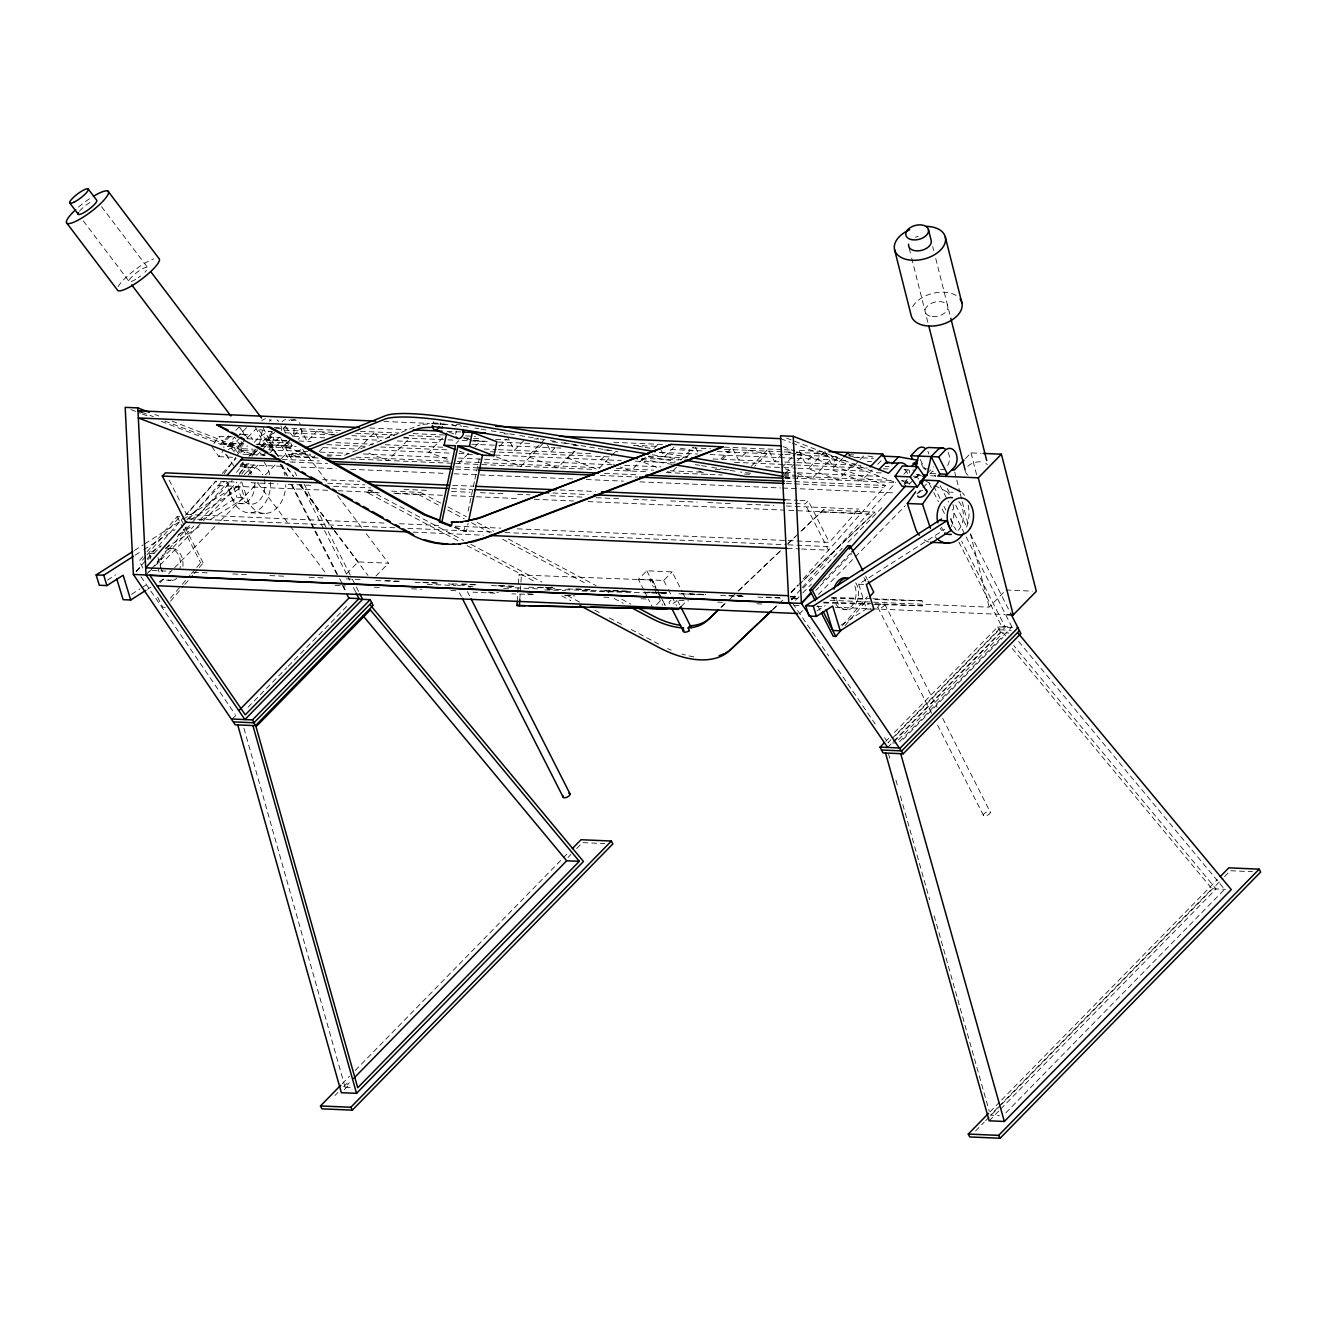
<?xml version="1.0" encoding="UTF-8"?>
<svg xmlns="http://www.w3.org/2000/svg" width="1327" height="1327" viewBox="0 0 1327 1327"><rect width="100%" height="100%" fill="white"/><g stroke="black" fill="none" stroke-linecap="round" stroke-linejoin="round"><path stroke-width="0.75" stroke-dasharray="5 3.75" d="M517.198 601.396L518.973 574.89L652.254 580.048L655.92 587.28M519.786 599.539L521.428 575.072L518.973 574.89M456.405 431.192L456.106 432.22M318.148 457.981L291.293 456.82L292.023 453.336L301.561 449.505M454.448 527.582L463.886 531.165L465.147 525.16M468.132 511.144L469.393 505.123M469.824 503.132L471.102 497.111M471.516 495.12L474.502 481.104M474.917 479.097L476.194 473.092M476.625 471.085L479.163 459.076M463.886 531.165L466.407 531.264L468.099 523.253M797.378 478.782L798.124 475.298M259.412 444.213L262.663 429.434M268.784 449.554L271.67 446.602L274.507 433.68M676.919 600.302L676.654 600.799A4.363 1.908 -26.9 0 1 670.384 603.918A4.363 1.908 -26.9 0 1 670.981 600.351M224.114 473.839L235.924 457.135M237.102 455.46L240.635 450.45L255.829 451.097L264.869 455.692M239.291 474.502L247.552 462.808M252.279 456.123L255.829 451.097M213.929 443.649L219.204 436.318L232.49 436.882M211.806 446.585L218.905 456.67L224.18 449.339M237.251 452.922L241.481 447.05L234.398 436.965L227 447.249L223.201 447.083M904.234 483.376L907.403 478.981M142.835 568.056L139.219 560.939L145.754 553.276M147.065 551.75L177.154 516.568L179.692 516.684L184.204 525.592M145.671 556.444L141.74 561.039L139.219 560.939M146.982 554.918L179.692 516.684M170.553 598.062L181.019 585.821M182.33 584.295L190.192 575.122M191.486 573.579L195.417 569.001M196.728 567.458L200.659 562.88L203.18 562.98L185.116 527.366M170.47 601.231L183.557 585.937M184.868 584.394L192.714 575.221M194.024 573.695L197.955 569.101M199.249 567.574L203.18 562.98M842.429 625.631L867.294 596.569M844.967 625.73L867.211 599.738M136.117 571.323L145.705 560.442M147.065 558.883L184.005 516.916M185.382 515.374L215.488 481.17M222.322 473.407L236.123 458.362M169.159 480.075L186.609 514.494L215.919 481.22L236.588 482.116M188.932 519.056L221.742 481.436M146.036 574.973L150.133 570.311M151.444 568.819L228.144 481.734M236.339 472.412L243.189 464.632L284.525 466.424M517.281 528.843L829.342 542.378L858.652 509.104L860.858 513.433L786.447 510.215M791.124 592.622L797.925 584.908M803.349 578.738L885.623 485.549L796.548 451.727M791.506 599.754L801.077 588.873M802.387 587.38L895.708 482.53M457.931 540.703L366.866 492.317L368.956 490.161L375.159 490.426M395.778 493.561L418.503 494.556L420.609 492.4L440.713 503.082M801.84 530.568L823.403 509.867L875.04 512.122L800.032 583.681M161.396 421.372L220.464 444.23L230.251 434.244M230.201 436.135L223.201 443.284L243.405 444.163M235.808 430.412L240.005 426.116M234.249 451.91L229.272 445.308L235.576 438.872M236.986 437.446L246.789 427.427M220.464 444.23L233.121 444.777L241.514 436.218M245.031 440.116L236.836 448.476L253.009 449.19M247.767 437.329L255.945 428.953M136.266 571.473L142.039 565.567M147.795 559.695L160.816 546.392M186.808 519.836L224.363 481.469M240.237 465.23L243.123 462.277M248.912 456.388L256.128 449.007M278.388 456.687L265.947 440.182L272.947 433.033M164.813 421.024L252.976 454.63L259.793 447.663M261.154 446.27L274.805 432.337M262.182 446.735L270.575 438.159A10.798 7.68 -87.5 0 0 273.146 433.763M165.792 548.383L170.121 543.97M177.337 536.589L188.898 524.779M194.671 518.89L232.208 480.523M239.424 473.142L249.542 462.824M256.758 455.443L269.746 442.156L292.272 443.135M275.717 428.14L283.315 428.472L285.836 425.884M269.763 447.066L278.172 438.474A10.798 7.68 -87.5 0 0 279.649 436.517M148.923 572.02L153.252 567.591M154.695 566.115L193.692 526.288M199.465 520.383L237.002 482.016M244.234 474.635L255.779 462.841M262.995 455.46L267.341 451.031M160.036 565.053L201.903 522.274M203.346 520.798L240.884 482.431M248.099 475.066L259.661 463.256M269.763 452.938L279.881 442.604L289.186 460.95M288.042 441.626L283.829 445.922L313.603 457.268L317.7 453.088M293.632 435.903L300.632 428.754L307.035 441.344L316.589 431.59L335.432 434.957M282.419 447.614L290.829 439.038M290.016 447.945L292.106 445.806L289.568 440.78L287.461 442.936L290.016 447.945L264.073 446.817M159.87 582.752L167.102 575.371M168.562 573.894L219.187 522.158M220.63 520.682L258.251 482.248M265.483 474.85L275.601 464.5M281.39 458.595L285.736 454.166L312.608 455.327M319.061 451.694L324.518 446.121M388.081 437.595L390.801 434.808L394.583 435.472M442.737 437.893L428.737 452.208L449.554 460.137M456.04 443.45L458.76 440.664M346.612 573.695L358.157 561.885L388.529 563.212L364.892 531.862M458.512 463.554L469.426 452.407M474.884 446.834L480.341 441.244L472.81 439.9M232.258 719.018L236.554 714.606M499.516 446.32L506.516 439.171M375.923 576.084L388.529 563.212M248.066 707.241L286.814 667.647M288.258 666.187L335.598 617.801M337.041 616.342L348.52 604.598M523.866 440.581L514.312 450.351L507.926 437.744M539.011 445.059L527.814 456.505L557.589 467.85L573.961 451.13M540.421 443.633L544.617 439.337M542.726 443.964L520.897 466.258L496.232 456.853M555.101 447.746L551.004 451.943L546.442 442.936M575.155 451.097L568.155 458.246L597.93 469.609L615.662 451.479M603.785 456.82L600.982 459.673L614.617 464.881M643.048 458.478L630.756 471.035L620.008 466.922M645.503 457.135L641.306 461.431L658.524 468M653.912 448.543L658.109 444.263M674.05 447.099L664.495 456.853L659.934 447.863M680.668 460.154L693.258 447.282M676.538 467.204L671.08 472.777L667.498 471.417M686.092 457.45L692.91 450.467L677.832 447.763M720.976 458.91L732.172 447.464L738.558 460.071L748.113 450.317L766.973 453.685L754.698 466.241M722.651 459.026L729.468 452.059L723.812 451.047M643.91 590.2L638.42 579.368L646.813 570.776L672.125 571.887L682.194 591.742M751.364 466.208L768.167 449.04L774.57 461.63L782.764 453.27M638.42 579.368L663.716 580.463L672.125 571.887M781.902 467.535L791.705 457.516M793.115 456.09L798.705 450.367L824.996 451.495L831.399 464.102L840.953 454.332M660.066 601.098L653.066 608.264L648.488 599.223M785.236 473.374L796.15 462.227M797.51 460.834L802.968 455.244L784.124 451.877M824.996 451.495L808.193 468.663L837.967 480.026L854.339 463.289M681.182 606.489L686.772 600.766M842.695 458.23L831.498 469.675L861.273 481.037L872.187 469.874M786.463 503.149L805.058 503.945L808.209 500.727L829.342 542.378M854.688 465.113L858.785 460.933M860.145 459.54L864.242 455.343M877.645 464.301L881.742 460.121M903.886 474.17L907.983 469.974M791.655 599.92L797.427 594.015M803.2 588.11L832.079 558.601M833.538 557.124L842.197 548.267M847.97 542.361L876.848 512.852M878.292 511.376L882.621 506.964M904.284 484.819L908.63 480.391M921.32 463.72L923.857 468.746L925.964 466.59M795.537 600.335L801.309 594.43M802.752 592.953L811.427 584.096M909.609 483.774L918.267 474.917M927.258 473.357L933.561 466.922M822.773 581.591L850.408 553.359M815.773 590.432L818.659 587.479M820.103 586.02L851.868 553.558M929.845 473.888L932.732 470.936L935.518 476.443M799.717 613.605L802.603 610.652M818.527 594.396L905.313 505.703M916.891 493.876L928.469 482.049M342.184 1083.761L349.432 1076.363M355.221 1070.458L568.006 853.029M334.968 1095.521L337.871 1092.569M343.66 1086.647L349.449 1080.742M568.022 857.408L570.909 854.439M576.698 848.534L582.487 842.612L604.764 843.574M243.936 728.208L345.086 1087.195L349.432 1082.749M344.257 1089.749L350.029 1083.827M965.426 458.611L971.032 452.889L981.151 453.32M873.498 602.159L989.146 607.169L1004.556 591.427M885.789 741.262L888.659 738.326M894.398 732.454L997.722 626.891L1017.958 627.771M890.881 739.753L887.995 742.705L896.09 743.054M892.325 738.293L1001.736 626.477L1011.871 626.925L952.272 509.468M895.858 735.357L999.181 629.778L1011.323 630.308M887.647 747.449L891.943 743.054M893.386 741.594L1005.302 627.223L961.627 541.134M894.464 741.179L1000.641 632.664L1008.868 633.029M898.429 739.819L1003.179 632.78L1007.143 637.557M899.557 741.677L1011.871 626.925M903.256 739.255L1002.996 637.358M989.992 1111.877L1000.11 1101.526M1001.57 1100.033L1217.241 879.668M997.605 1107.796L990.357 1115.194L999.397 1115.592M999.049 1106.32L1211.949 888.775L1225.567 889.339M975.527 1131.035L984.219 1122.161M985.662 1120.685L1000.127 1105.889M1001.586 1104.412L1223.046 878.126M1224.489 876.633L1230.278 870.728L1252.555 871.69M989.162 1120.801L999.281 1110.467M1000.724 1108.99L1216.079 888.941L1013.762 645.503M1005.899 1112.789L1224.605 889.322L1018.29 641.09M721.556 606.837L726.035 602.558M732.04 596.851L736.535 592.572M738.028 591.145L779.961 551.219M787.458 544.087L799.435 532.691M800.944 531.264L823.403 509.867M720.943 607.567L726.947 601.861M728.44 600.434L732.935 596.155M738.923 590.449L780.873 550.523M788.354 543.39L795.852 536.274M772.364 609.856L776.826 605.61M791.705 591.444L797.66 585.771M799.153 584.361L875.04 512.122M773.243 609.176L777.705 604.93M779.198 603.52L783.66 599.273M791.091 592.19L798.539 585.107M134.458 550.456L143.167 544.899M144.908 543.788L181.484 520.449M183.226 519.338L233.734 487.092L241.332 487.424L244.5 497.774L208.372 520.831M135.089 555.233L142.055 550.788M143.797 549.677L175.147 529.672M190.823 519.67L241.332 487.424M107.437 580.081L115.549 574.906M150.946 559.148L149.205 553.425L161.231 545.745M178.432 534.764L192.183 525.99M200.792 520.499L236.903 497.443L244.5 497.774M165.394 548.267L199.78 526.321M131.539 594.297L139.949 588.939M141.641 587.861L148.375 583.565M147.546 589.254L150.913 587.115M159.323 581.74L164.366 578.522M816.984 610.884L825.095 605.693M872.021 609.226L866.332 608.977L858.751 584.212L944.741 529.34M841.102 625.1L866.332 608.977M922.68 490.144L921.684 490.608A5.341 2.77 -35.1 0 0 918.019 494.225M291.293 456.82L304.629 451.445M631.27 591.693L543.937 589.105M647.792 592.157L666.37 592.705M790.245 596.287L798.506 596.536M831.531 597.482L870.761 598.626M544.7 589.918L565.352 590.515M581.856 590.996L666.486 593.451M678.86 593.816L705.699 594.579M736.651 595.491L742.838 595.657M790.311 597.034L798.572 597.283M831.598 598.228L866.68 599.257M874.941 599.489L922.414 600.866L922.63 605.809L871.093 604.316M823.569 602.193L870.993 603.569M565.965 595.458L574.209 595.707M823.669 602.939L869.036 604.249M533.338 594.513L511.89 593.832M503.663 588.607L511.608 588.889M537.651 588.873L511.791 587.629L496.248 585.389M494.938 593.219L472.976 592.157M433.116 422.948L440.348 423.263L442.986 424.723M383.918 421.455L429.384 423.429M431.441 423.529L447.979 424.242M456.256 424.607L460.386 424.789M295.374 420.012L287.777 419.68A10.798 7.68 -87.5 0 1 289.684 420.46M369.802 427.991L407.007 429.616M447.05 431.358L463.554 432.071M504.127 433.829L508.274 434.012M274.357 427.609L341.868 430.529M360.43 431.341L399.095 433.017M413.228 433.63L445.54 435.04M465.661 435.903L475.73 436.351M534.416 438.889L538.497 439.071M613.688 442.322L664.197 444.528M724.277 447.133L782.416 449.654M784.456 449.737L794.641 450.185M284.243 430.18L337.207 432.469M355.752 433.282L394.849 434.974M408.981 435.588L443.318 437.081M463.505 437.96L471.549 438.308M473.573 438.391L481.618 438.739M495.701 439.353L511.791 440.05M552.414 441.825L568.785 443.649M655.92 446.303L633.742 445.341L643.164 447.033M692.329 447.896L710.608 448.675M724.426 449.289L794.309 452.308M796.333 452.407L826.787 453.718M848.716 454.68L854.538 454.929M473.523 440.746L489.099 441.427M284.907 432.768L333.425 434.874M351.937 435.671L389.043 437.28M403.474 437.91L446.021 439.768M448.028 439.851L454.099 440.116M462.178 440.464L488.402 441.592M498.454 442.04L532.658 443.517M573.297 445.291L579.418 445.557L573.762 444.528M670.732 449.505L705.101 450.998M717.277 451.528L782.98 454.381M784.97 454.464L794.973 454.896M796.98 454.995L839.576 456.836M853.742 457.45L873.398 458.313M239.341 434.111L244.765 434.36M293.765 436.483L324.833 437.844M345.551 438.739L380.749 440.265M397.32 440.979L440.813 442.87M471.881 444.213L496.746 445.291M498.803 445.391L554.736 447.813M556.793 447.912L560.939 448.078M604.432 449.969L610.652 450.235M660.348 452.407L697.637 454.016M710.061 454.564L794.973 458.246M797.046 458.329L846.759 460.486M867.46 461.381L871.607 461.564M267.855 437.014L280.511 437.562M286.814 440.464L246.391 438.723L240.917 427.908M298.94 440.995L311.148 441.526M335.897 442.604L373.003 444.213M385.294 444.744L443.865 447.282M484.139 449.04L496.198 449.554M498.222 449.637L591.344 453.685M648.372 456.156L686.839 457.832M712.898 458.96L782.714 461.995M784.738 462.078L794.923 462.526M796.963 462.609L860.759 465.379M885.076 466.44L889.123 466.606M265.947 440.182L286.914 441.095M923.857 468.746L929.547 468.978M940.495 469.459L944.111 469.625M326.824 444.645L364.61 446.287M380.667 446.983L449.339 449.953M490.426 451.744L612.626 457.035M641.538 458.296L678.91 459.922M734.544 462.327L867.377 468.099M883.334 468.796L888.095 468.995M904.002 469.692L915.016 470.173M231.379 443.168L243.72 443.699M256.045 444.23L292.106 445.806M930.857 473.523L936.281 473.756M259.578 444.86L296.203 446.453M323.008 447.614L358.058 449.14L374.861 431.972L379.422 440.962M374.214 449.836L450.881 453.17M458.926 453.519L468.978 453.95M495.203 455.078L621.152 460.552M635.251 461.166L675.825 462.924M765.613 466.822L779.878 467.436M783.925 467.618L796.067 468.149M798.091 468.232L865.934 471.168M472.429 454.746L468.63 454.58L459.192 450.998M881.277 472.91L875.853 472.677L786.297 438.01M260.822 446.137L271.67 446.602M916.211 474.568L919.827 474.734M229.272 445.308L247.784 446.121M917.554 475.182L921.353 475.348M930.575 475.746L935.999 475.978M241.481 447.05L226.303 446.403L219.204 436.318M913.308 476.211L924.703 476.708M269.182 449.886L307.781 451.562M320.155 452.092L349.018 453.353M363.449 453.983L450.434 457.749M458.478 458.097L482.63 459.142M484.637 459.242L612.576 464.782M624.702 465.313L661.028 466.888M715.187 469.244L723.082 469.576M725.056 469.675L729.004 469.841M785.368 472.279L793.513 472.644M797.56 472.81L879.569 476.376M292.023 453.336L310.618 454.149M327.155 454.862L343.676 455.576L418.055 425.635A79.686 12.839 12 0 1 420.195 424.972M750.601 473.241L740.35 472.047M783.66 474.668L796.051 475.215M327.072 455.957L331.203 456.123M356.001 457.201L449.007 461.249M457.268 461.597L482.066 462.675M484.139 462.775L599.87 467.784M616.408 468.514L653.597 470.123M670.135 470.836L701.137 472.18M744.53 474.071L750.734 474.336M783.793 475.779L796.2 476.31M798.273 476.393L893.336 480.523M901.597 480.888L909.874 481.237M265.367 455.178L240.32 454.083A13.303 9.455 -87.5 0 0 241.116 441.41M277.227 455.692L314.98 457.334M350.726 458.877L593.982 469.426M614.351 470.322L648.903 471.815M666.303 472.578L722.104 475M784.108 477.687L893.685 482.431M904.749 482.912L908.365 483.078L901.862 480.606M784.987 478.234L793.247 478.599M218.905 456.67L234.083 457.334M282.153 459.358L319.359 460.983M455.758 466.888L476.426 467.801M604.548 473.357L637.623 474.784M786.413 481.253L792.617 481.519M794.691 481.601L885.623 485.549M290.364 461.978L327.553 463.604M455.692 469.161L476.36 470.057M600.351 475.431L637.557 477.057M786.364 483.509L792.551 483.774M794.624 483.874L883.483 487.722M934.722 485.599L947.378 492.035L953.068 492.284M301.063 467.137L336.195 468.663M350.66 469.294L445.723 473.424M454 473.772L573.861 478.981M586.252 479.511L623.458 481.137M639.996 481.85L780.525 487.954M782.598 488.037L894.962 492.914M244.035 466.955L254.154 467.386M322.544 479.644L359.75 481.27M452.739 485.3L473.407 486.196M560.21 489.962L595.342 491.488M785.484 499.748L797.875 500.279M799.949 500.362L808.209 500.727M327.653 483.227L364.859 484.853M451.661 488.618L472.329 489.514M552.928 493.014L588.06 494.523M251.052 482.729L277.924 483.907M288.258 484.355L313.056 485.433M333.724 486.329L370.913 487.938M403.989 489.381L428.787 490.443M451.512 491.438L470.123 492.251M480.457 492.699L505.255 493.76M517.646 494.308L530.054 494.838M550.722 495.734L583.78 497.177M596.188 497.708L620.986 498.786M633.394 499.334L656.119 500.312M670.583 500.942L697.455 502.104M707.789 502.551L732.587 503.63M747.051 504.26L773.923 505.421M786.314 505.969L858.652 509.104M391.681 491.139L420.609 492.4M327.653 490.293L218.126 485.549L215.919 481.22M337.987 490.741L377.25 492.45M393.787 493.163L443.384 495.319M451.644 495.684L474.386 496.663M476.443 496.762L519.852 498.637M534.317 499.267L573.579 500.976M588.043 501.606L784.39 510.115M366.866 492.317L379.257 492.848M821.313 512.023L872.95 514.279M239.407 503.547L249.542 503.978M250.737 512.803L265.914 513.449M186.609 514.494L385.012 523.103M399.477 523.734L438.739 525.442M455.277 526.155L500.743 528.129M188.816 518.824L395.479 527.798M407.887 528.328L492.616 532.011M505.006 532.542L786.082 544.75M788.138 544.833L831.548 546.724M413.112 532.144L483.376 535.196M787.176 548.366L799.567 548.914M801.641 548.996L828.512 550.174L805.058 503.945M169.74 548.449L172.261 548.549M1005.949 590.001L1032.273 591.145M149.205 553.425L154.894 553.674M858.751 584.212L864.441 584.461M872.834 598.709L922.414 600.866M152.141 570.477L170.735 571.273M193.477 572.269L210.014 572.982M232.739 573.977L247.204 574.591M269.945 575.586L284.409 576.217M309.208 577.295L323.672 577.908M346.413 578.904L360.878 579.534M385.676 580.612L400.14 581.226M422.882 582.221L437.346 582.852M462.144 583.93L478.682 584.643M499.334 585.539L513.814 586.169M538.613 587.247L553.077 587.878M575.802 588.856L590.266 589.487M613.008 590.465L629.545 591.195M652.27 592.174L666.735 592.804M689.476 593.783L706.014 594.513M728.739 595.491L743.203 596.122M765.944 597.1L782.482 597.83M792.8 598.278L798.224 598.51M375.84 580.562L400.621 581.641M415.086 582.271L437.794 583.25M452.258 583.88L477.023 584.958M491.488 585.572L514.196 586.567M528.66 587.197L553.442 588.259M567.89 588.889L590.598 589.885M605.062 590.515L629.844 591.577M644.292 592.207L667.017 593.202M681.464 593.816L706.246 594.894M720.694 595.524L743.419 596.503M757.866 597.133L782.648 598.212M790.909 598.577L797.096 598.842M830.138 600.268L871.441 602.06M427.261 584.311L455.907 585.555M875.123 603.735L922.63 605.809M335.051 585.506L345.385 585.953M374.33 587.214L380.534 587.479M411.552 588.823L421.886 589.271M450.832 590.532L457.035 590.797M488.054 592.141L498.388 592.588M527.333 593.849L533.537 594.114M564.539 595.458L574.89 595.906M603.835 597.167L612.095 597.532M641.041 598.776L649.318 599.14M678.993 600.434L688.597 600.849M717.542 602.11L725.819 602.458M756.821 603.802L765.098 604.167M794.044 605.427L800.247 605.693M816.785 606.406L825.062 606.771M835.396 607.219L870.545 608.745M872.619 608.828L1004.937 614.567M168.512 580.33L171.034 580.43M844.138 609.64L846.676 609.757M165.228 607.351L162.707 607.235L156.387 594.761M345.086 1087.195L352.318 1087.51M652.254 580.048L649.799 579.866L653.465 587.081M468.365 586.816L470.936 587.048M468.182 586.086L474.32 587.048M448.509 583.764L460.635 585.671M659.303 452.325L687.884 457.052M783.826 472.943L791.987 474.286M652.436 454.779L681.016 459.524M785.136 476.758L793.297 478.102M474.834 428.09L478.914 428.77M480.955 429.119L489.116 430.462M491.172 430.794L507.511 433.498M509.551 433.846L517.712 435.19M519.753 435.538L538.148 438.573M540.189 438.922L548.35 440.265M550.39 440.614L558.567 441.957M570.826 443.981L578.987 445.341M581.027 445.673L617.801 451.761M648.439 456.836L674.995 461.232M695.414 464.616L699.495 465.279M701.535 465.628L709.713 466.971M711.753 467.32L728.092 470.023M730.132 470.355L738.31 471.715M641.571 459.291L672.208 464.367M868.024 456.024L875.555 457.384M848.484 455.692L859.796 457.715M645.055 447.365L650.711 448.393M564.34 442.853L571.871 444.197M465.263 438.54L470.919 439.569M404.005 437.164L409.661 438.175L387.832 460.486L366.584 452.391M259.727 429.633L272.914 431.988M782.996 446.585L794.624 450.998M451.777 424.64L455.642 426.116M448.941 432.071L456.488 434.941M464.035 437.794L467.801 439.237M455.078 526.968L466.407 531.264M780.707 438.69L790.295 442.339M792.219 443.069L893.917 481.85M785.319 468.829L795.553 472.727M797.345 473.407L811.676 478.881L833.505 456.571L814.662 453.204L805.107 462.957L798.705 450.367M698.665 470.952L707.639 474.369M141.823 412.249L153.318 416.645M154.994 414.538L158.809 416.014M172.145 421.173L233.121 444.777M130.909 409.562L140.43 413.244M142.337 413.991L148.06 416.197M925.665 481.004L932.914 484.687M240.635 450.45L251.5 455.957M448.028 506.964L466.308 516.684M477.272 522.506L493.727 531.248M508.357 539.027L596.122 585.655M605.261 590.515L608.911 592.456M621.716 599.257L630.856 604.117M418.503 494.556L440.448 506.201M447.763 510.099L464.218 518.84M471.533 522.722L489.812 532.442M502.601 539.243L586.716 583.93M614.136 598.494L623.275 603.354M368.956 490.161L463.67 540.471M470.952 544.352L541.98 582.089M551.087 586.932L558.368 590.797M567.475 595.641L580.231 602.408M594.795 610.155L602.076 614.019M609.375 617.901L623.939 625.631M631.221 629.512L658.54 644.026M467.038 545.53L536.241 582.304M545.347 587.148L550.805 590.051M561.736 595.856L570.842 600.7M1012.252 648.505L1211.949 888.775M101.565 206.647L147.496 267.341M83.319 220.929L129.25 281.623M239.59 427.443L248.265 438.922M285.239 426.315L292.703 436.201M302.672 449.405L327.553 482.381M337.506 495.585L363.631 530.219M258.616 429.948L278.521 456.339M287.229 467.884L293.449 476.128M299.67 484.372L333.276 528.909M334.52 530.551L358.157 561.885M287.096 468.232L293.317 476.476M299.537 484.72L333.143 529.257M334.387 530.9L367.977 575.437M242.974 463.455L251.682 475M257.902 483.244L289.004 524.48M290.248 526.122L325.098 572.302M904.798 469.327L908.332 474.369M234.497 448.327L236.637 451.379M226.038 454.829L234.63 467.054M792.65 603.271L828.695 655.986M838 669.588L875.206 723.995M884.512 737.596L886.834 740.997M140.961 576.648L235.144 714.374M941.225 527.101L943.331 530.236M947.329 488.568L950.132 494.059M955.705 505.056L966.852 527.035M970.568 534.35L1008.669 609.458M940.179 485.616L948.556 502.137M920.208 459.49L925.5 469.891M933.76 486.18L940.262 499.002M943.978 506.333L945.836 509.999M950.48 519.156L956.054 530.137M929.116 483.343L932.848 490.675M933.777 492.516L938.438 501.689M942.153 509.037L945.886 516.369M958.907 542.063L1001.736 626.477M997.722 626.891L1000.641 632.664M848.301 452.507L850.126 456.106M884.794 604.249A3.832 1.675 -26.9 0 1 879.851 608.015A3.832 1.675 -26.9 0 1 879.303 605.079A3.832 1.675 -26.9 0 1 884.794 604.249L937.094 707.324M942.701 718.355L990.307 812.224A3.832 1.675 -26.9 0 1 985.364 815.989A3.832 1.675 -26.9 0 1 984.816 813.053A3.832 1.675 -26.9 0 1 990.307 812.224M865.619 576.051L867.427 579.617M863.943 577.627L865.801 581.292M877.844 607.318L932.002 714.059M937.592 725.106L983.357 815.292M817.78 605.792L820.517 611.183M695.58 447.647L698.317 453.054M683.123 593.551L685.86 598.958M677.881 601.231L679.673 604.764M663.716 580.463L667.381 587.695M668.294 589.503L671.047 594.911M671.96 596.719L676.538 605.742M652.337 579.982L656.002 587.197M646.813 570.776L656.898 590.648M657.81 592.456L661.476 599.671M654.377 588.889L657.13 594.314M658.043 596.122L662.621 605.145M644.822 592.008L647.576 597.432M467.353 591.527L470.156 597.05M459.457 592.754L461.332 596.437M283.315 428.472L286.002 433.747M281.009 438.54L292.885 461.962M304.032 483.94L327.271 529.722M328.2 531.563L351.423 577.345M352.352 579.186L358.854 592.008M294.776 471.964L296.634 475.63M301.279 484.819L323.639 528.859M324.568 530.684L349.698 580.231M353.43 587.579L356.217 593.086M263.078 427.593L275.585 452.242M282.087 465.064L287.66 476.061M292.305 485.218L314.615 529.174M315.544 531.016L338.767 576.797M339.695 578.638L342.482 584.129M343.428 585.953L345.285 589.619M269.746 442.156L275.336 453.17M280.926 464.185L286.516 475.199M291.16 484.372L336.793 574.292M342.366 585.307L345.169 590.814M255.481 427.261L264.272 444.595M177.154 516.568L182.579 527.267M183.491 529.042L200.659 562.88M241.73 481.95L247.817 500.578A28.862 20.519 -87.5 0 0 270.559 512.305A28.862 20.519 -87.5 0 0 285.803 484.77M226.552 481.286L232.64 499.914A28.862 20.519 -87.5 0 0 256.028 511.359A28.862 20.519 -87.5 0 0 270.625 482.232M950.878 518.227L953.516 526.852M233.734 487.092L236.903 497.443M157.963 557.572L160.285 565.186M160.866 567.093L163.204 574.707M888.626 754.2L889.753 758.198M895.941 780.143L898.18 788.105M900.436 796.084L929.663 899.806M934.158 915.746L989.229 1111.197M971.032 452.889L976.606 474.734M954.727 472.047L956.253 478.002M956.75 479.992L959.786 491.919M960.3 493.909L961.81 499.864M962.324 501.855L968.395 525.691M970.419 533.653L989.146 607.169M932.715 246.54L933.727 250.521M935.734 258.5L950.331 316.34M909.144 248.149L911.168 256.111M911.666 258.101L928.27 323.937M455.675 434.261A5.408 3.699 -69.2 0 1 456.538 431.242M440.348 422.749A5.408 3.699 -69.2 0 1 440.216 424.756M432.917 423.413A5.408 3.699 -69.2 0 1 433.879 421.555M958.724 501.49A18.512 13.154 -87.5 0 1 957.779 530.833M941.772 530.485A18.512 13.154 -87.5 0 1 940.146 528.279M947.378 492.035A28.862 20.519 -87.5 0 1 949.22 494.706M952.985 504.492A28.862 20.519 -87.5 0 1 951.409 526.52M928.618 541.914A28.862 20.519 -87.5 0 1 923.592 539.459M854.87 586.053A15.957 11.346 -87.5 0 1 848.517 608.579A15.957 11.346 -87.5 0 1 833.638 597.465M914.303 477.836A5.341 2.77 -35.1 0 1 918.35 479.528M909.459 484.421A5.341 2.77 -35.1 0 1 909.128 482.945M461.663 585.506A3.832 1.675 -26.9 0 1 464.35 585.622M269.447 419.581A10.798 7.68 -87.5 0 1 271.139 421.024M261.784 420.825A10.798 7.68 -87.5 0 1 265.533 418.768M277.028 419.913A10.798 7.68 -87.5 0 1 278.72 421.356M280.992 425.834A10.798 7.68 -87.5 0 1 281.341 431.391M269.381 421.157A10.798 7.68 -87.5 0 1 271.156 419.78M291.409 420.659A10.798 7.68 -87.5 0 1 300.317 424.258M301.677 429.45A10.798 7.68 -87.5 0 1 298.409 439.353M927.872 451.479A10.798 7.68 -87.5 0 1 928.8 453.95M294.08 429.119A10.798 7.68 -87.5 0 1 292.305 437.064M282.037 421.704A10.798 7.68 -87.5 0 1 285.769 419.647M948.108 452.358A10.798 7.68 -87.5 0 1 947.694 465.512M118.07 286.748A26.142 5.706 -37.1 0 1 153.617 258.898M271.471 431.175A11.628 2.538 -37.1 0 1 267.905 436.948A11.628 2.538 -37.1 0 1 257.471 444.412M254.303 442.322A11.628 2.538 -37.1 0 1 269.116 431.391M135.736 279.334A11.628 2.538 -37.1 0 1 129.946 279.002A11.628 2.538 -37.1 0 1 143.913 268.054A11.628 2.538 -37.1 0 1 144.859 272.184M140.612 275.966A11.628 2.538 -37.1 0 1 138.174 277.758M78.525 207.112A26.142 5.706 -37.1 0 1 90.684 198.005M79.454 211.242A11.628 2.538 -37.1 0 1 92.343 201.123M968.03 475.248A11.628 7.199 -14.2 0 1 965.625 470.222M967.781 466.358A11.628 7.199 -14.2 0 1 983.722 462.41M985.878 463.405A11.628 7.199 -14.2 0 1 987.404 464.815M915.381 237.317A11.628 7.199 -14.2 0 1 918.234 236.355M912.644 306.686A26.142 16.206 -14.2 0 1 956.601 295.788M693.872 656.848A100.802 55.452 44.2 0 1 688.829 655.87M685.395 655.04A100.802 55.452 44.2 0 1 681.896 654.045M671.23 650.164A100.802 55.452 44.2 0 1 667.614 648.571M422.898 424.458A79.686 12.839 12 0 1 429.931 423.91M434.211 423.894A79.686 12.839 12 0 1 461.763 426.149M463.339 426.365A79.686 12.839 12 0 1 468.199 427.045M242.907 434.792A13.303 9.455 -87.5 0 1 252.843 439.685M254.386 449.704A13.303 9.455 -87.5 0 1 252.976 454.63M855.733 582.802A15.957 11.346 -87.5 0 1 852.415 607.799A15.957 11.346 -87.5 0 1 836.176 597.565M909.161 470.405A13.303 9.455 -87.5 0 1 909.725 472.893M962.556 492.682A28.862 20.519 -87.5 0 1 964.397 495.369M968.163 505.139A28.862 20.519 -87.5 0 1 966.587 527.184M938.786 540.122A28.862 20.519 -87.5 0 1 934.424 535.909M228.327 449.588A5.341 2.77 -35.1 0 1 233.419 447.813A5.341 2.77 -35.1 0 1 234.63 450.699M227.58 455.393A5.341 2.77 -35.1 0 1 225.69 454.199M243.223 462.907A5.341 2.77 -35.1 0 1 238.429 467.154M160.55 568.255A15.957 11.346 -87.5 0 1 171.764 548.549A15.957 11.346 -87.5 0 1 182.711 567.641M176.79 578.489A15.957 11.346 -87.5 0 1 168.131 579.799M166.771 548.897A15.957 11.346 -87.5 0 1 179.908 568.868M171.465 579.882A15.957 11.346 -87.5 0 1 165.593 579.683M159.008 572.02A15.957 11.346 -87.5 0 1 158.013 568.138M157.797 564.008A15.957 11.346 -87.5 0 1 158.328 559.894M241.779 474.203A18.512 13.154 -87.5 0 1 262.646 474.651M264.222 478.865A18.512 13.154 -87.5 0 1 252.976 504.061A18.512 13.154 -87.5 0 1 238.893 482.995M240.602 466.872A18.512 13.154 -87.5 0 1 252.528 474.22M254.834 483.111A18.512 13.154 -87.5 0 1 241.132 503.746A18.512 13.154 -87.5 0 1 228.758 482.547M264.156 462.377A28.862 20.519 -87.5 0 1 269.763 474.834M280.296 464.334A28.862 20.519 -87.5 0 1 284.94 475.497M665.159 605.245L656.915 589.006L665.076 605.328M932.35 316.572A11.628 7.199 -14.2 0 0 947.793 306.321A11.628 7.199 -14.2 0 0 929.414 304.447A11.628 7.199 -14.2 0 0 932.35 316.572"/><path stroke-width="1.5" d="M650.114 608.429L666.917 608.944L519.388 605.659L516.933 605.477L517.198 601.396M519.388 605.659L519.786 599.539M455.426 449.554L444.097 445.258L446.618 433.332M450.666 526.139L439.337 521.843L455.493 445.756L444.097 445.258M439.337 521.843L441.874 521.959L458.014 445.855L469.41 446.353L493.943 455.675L496.879 441.758L472.346 432.453L469.41 446.353M468.531 521.262L482.547 455.178L493.943 455.675M916.028 467.104L918.45 456.024L924.753 449.588A10.798 7.68 -87.5 0 1 930.509 447.581L943.165 448.128M919.827 482.414L927.042 475.049L931.106 456.588L937.409 450.135A10.798 7.68 -87.5 0 1 945.073 448.891M682.443 627.505L683.604 630.441M919.246 535.245A28.862 20.519 -87.5 0 1 915.846 529.573L907.336 503.48L915.597 491.786M921.502 483.443L923.857 480.092L939.035 480.756L960.748 491.77M930.426 528.362L922.514 504.144L939.035 480.756M895.028 476.227L902.426 465.959L917.604 466.623L924.703 476.708L917.305 486.976L902.128 486.312L895.028 476.227L910.206 476.891L917.305 486.976M910.206 476.891L917.604 466.623M815.209 600.716L809.785 590.034L847.721 545.679L850.259 545.779L862.915 570.71M809.785 590.034L812.306 590.133L850.259 545.779M821.43 612.974L833.273 636.33L835.811 636.446L841.036 630.325M869.832 596.669L873.747 592.091L868.322 581.408M186.427 521.528L145.688 567.807L788.42 595.707M227.182 475.265L242.891 457.666L280.08 459.275M149.271 412.332L137.842 407.903L125.186 407.356L133.38 574.425L801.408 603.42L811.029 592.489M849.313 549.013L905.561 485.931M408.981 531.961L185.78 522.274L162.325 476.061L165.477 472.843L314.283 479.296M239.457 709.962L348.885 598.145L359.003 598.593L356.217 593.086M359.003 598.593L245.263 714.805L149.918 575.387L790.593 603.188M232.258 719.018L252.495 719.897L370.167 599.655L373.103 605.444L255.431 725.67L235.194 724.791L133.38 574.425M371.626 602.558L253.971 722.784L233.718 721.905M681.182 606.489L678.379 609.358L656.965 608.429M844.088 456.803L848.301 452.507M870.13 466.888L882.737 454L887.299 463.007M878.656 469.824L885.64 462.675A13.303 9.455 -87.5 0 1 889.372 462.343M891.86 463.82L898.678 456.836L917.538 460.22L912.08 465.794M907.004 466.175A13.303 9.455 -87.5 0 0 898.296 463.223L888.509 473.225L793.231 436.334L780.575 435.787L788.769 602.856L887.647 747.449M912.644 459.225L910.869 455.708L917.173 449.256A10.798 7.68 -87.5 0 1 924.819 448.012M910.869 455.708L938.703 456.903L945.006 450.467A10.798 7.68 -87.5 0 1 955.705 452.689A10.798 7.68 -87.5 0 1 953.798 467.801L945.388 476.393M1010.527 613.124L1020.894 633.543L903.223 753.786L801.408 603.42L811.527 593.086M851.851 551.883L914.054 488.319M572.335 848.6L581.027 839.726L611.399 841.036L612.858 843.922L352.302 1110.152L321.947 1108.841L320.487 1105.955L340.74 1085.237M938.703 456.903L947.495 474.237L939.898 473.905L937.807 476.061L978.281 477.82L1001.404 454.199L1036.321 591.311L1013.214 614.932L1007.011 614.666M353.778 1078.304L566.695 860.775L579.335 861.323L357.743 1087.742L256.028 726.748L370.382 609.906L579.335 861.323M964.032 460.038L954.229 470.057L951.691 469.94M237.715 724.907L341.354 1092.702L356.548 1093.348L583.465 861.488L370.565 605.328M320.487 1105.955L350.842 1107.265L611.399 841.036M903.223 753.786L882.986 752.907L880.05 747.118L884.363 742.722M1017.958 627.771L900.287 747.997L880.05 747.118M1019.418 630.657L901.763 750.883L881.51 750.02M1220.127 876.716L1228.819 867.841L1259.19 869.152L1260.65 872.038L1000.11 1138.267L969.738 1136.94L968.279 1134.054L988.532 1113.353M885.507 753.006L989.162 1120.801L1004.34 1121.464L1231.274 889.588L1018.356 633.443M968.279 1134.054L998.634 1135.381L1259.19 869.152M718.554 609.674L709.563 618.233A79.686 43.824 44.2 0 1 690.504 625.763M717.957 610.403L707.473 620.389A79.686 43.824 44.2 0 1 688.398 627.92M770.871 611.283L732.172 648.107A100.802 55.452 44.2 0 1 729.684 650.247M771.75 610.602L730.082 650.263A100.802 55.452 44.2 0 1 658.275 647.145L579.949 605.543M145.87 590.333L130.726 600.003L123.146 575.238L106.906 585.589L99.309 585.273L96.141 574.923L132.717 551.568M96.141 574.923L103.738 575.238L133.347 556.345M950.613 530.767L866.349 584.543L873.929 609.309L840.273 630.789L832.692 606.024L816.453 616.392L808.873 616.06L805.705 605.709L941.54 519.006M805.705 605.709L813.285 606.041L947.395 520.449M305.359 447.979L385.377 415.749A100.802 16.239 12 0 1 457.201 418.868L655.223 451.644M308.445 449.919L384.648 419.232A100.802 16.239 12 0 1 456.455 422.351L648.356 454.116M459.042 543.921L473.324 541.731L485.566 537.982L723.331 446.884L671.064 444.379L480.805 517.265L466.159 521.229M722.701 446.618L483.924 538.098L465.395 543.108M479.263 518.243L671.064 444.379M477.67 518.791L461.132 521.876M453.867 522.042L452.242 522.141L451.495 525.608L448.957 525.492M456.106 522.174L462.775 521.76M452.689 544.319L460.685 543.805M451.114 522.141L457.732 522.075M454.315 544.203C439.784 544.883 424.905 542.08 412.116 534.98L216.616 424.657L270.741 427.244L425.668 514.694L438.374 519.836M516.933 605.477L525.127 605.659M529.224 605.759L584.543 606.986M590.697 607.119L643.96 608.297M375.657 421.107L137.975 410.789L141.823 412.249M495.518 426.299L780.707 438.69M432.486 426.415L442.123 427.725A5.391 3.848 -68.4 0 0 442.555 426.763M983.174 453.403L1001.404 454.199M359.468 427.543L138.34 417.955L242.891 457.666M413.195 429.882L442.14 431.142M462.625 432.021L485.533 433.017M559.928 436.251L781.072 445.839M828.877 451.661L882.737 454M882.472 456.14L898.678 456.836M913.026 463.372L917.173 463.538M885.64 462.675L898.296 463.223M923.443 474.884L927.042 475.049M322.279 458.163L342.93 459.059L417.325 429.102A79.686 12.839 12 0 1 433.465 427.36M782.913 478.151L745.741 476.542L674.249 464.699M329.693 461.431L451.611 466.722M478.483 467.884L598.344 473.092M645.884 475.149L784.357 481.154M240.751 459.839L284.16 461.713M335.831 463.952L451.562 468.978M478.417 470.14L594.164 475.166M639.631 477.139L784.29 483.426M907.336 503.48L922.514 504.144M365.953 481.535L448.609 485.118M475.481 486.296L556.079 489.779M601.546 491.753L785.484 499.748M162.325 476.061L321.466 482.962M373.136 485.201L447.531 488.436M474.386 489.597L548.797 492.831M594.264 494.805L784.39 503.049M939.267 520.449L946.864 520.781L950.912 530.568M949.137 543.108L933.943 542.444A28.862 20.519 -87.5 0 1 930.376 542.312M489.58 535.461L787.176 548.366M156.984 585.721L797.643 613.522M360.048 599.223L370.167 599.655M130.726 600.003L123.129 599.671L116.71 578.721M840.273 630.789L832.676 630.458L826.273 609.508M448.012 544.153L435.704 542.726L424.176 539.608M216.616 424.657L228.095 430.097M691.964 457.732L783.826 472.943M685.097 460.187L783.096 476.41M637.491 458.628L474.087 431.574A79.686 12.839 12 0 0 438.209 427.493M439.834 520.665L424.043 514.81L268.27 426.896M434.592 429.666L457.798 438.474M458.014 445.855L482.547 455.178M459.258 447.182L478.135 454.348M441.874 521.959L451.313 525.542M636.346 607.036L652.801 615.778A79.686 43.824 44.2 0 0 680.602 625.332M630.59 607.235L650.694 617.934A79.686 43.824 44.2 0 0 683.571 627.953M231.711 432.138L237.118 435.19M240.718 437.213L244.317 439.254M256.94 446.37L267.755 452.474M271.355 454.514L274.971 456.538M287.577 463.67L298.393 469.758M302.009 471.798L305.608 473.839M311.016 476.891L321.831 482.995M325.43 485.018L329.046 487.059M332.646 489.099L336.245 491.123M341.653 494.175L352.468 500.279M356.084 502.319L359.683 504.343M363.283 506.383L368.69 509.435M372.29 511.476L383.105 517.58M386.721 519.603L390.32 521.644M395.728 524.696L399.327 526.719M402.944 528.76L413.759 534.864M363.017 615.728L566.695 860.775M108.001 191.154L158.892 258.4A26.142 5.706 -37.1 0 1 143.399 277.807A26.142 5.706 -37.1 0 1 117.838 290.563L66.947 223.318M88.113 188.882L96.606 200.078A11.628 2.538 -37.1 0 1 87.283 210.512A11.628 2.538 -37.1 0 1 78.459 212.685M151.212 272.251L261.552 418.071M69.883 203.164L78.359 214.377M131.721 284.907L230.898 415.981M920.175 481.104L926.943 491.736A5.341 2.77 -35.1 0 1 922.365 496.613A5.341 2.77 -35.1 0 1 917.72 495.999M462.509 429.6L463.554 432.536M689.26 630.69L688.049 627.787A4.363 1.775 -28.8 0 0 689.841 625.797M931.106 456.588L939.898 473.905M914.436 462.741L916.227 466.258M812.306 590.133L816.835 599.041M823.155 611.515L835.811 636.446M998.634 1135.381L1000.11 1138.267M681.464 608.297L691.317 627.737M671.794 608.479L683.455 631.453M471.102 598.892L570.079 793.994M462.26 598.278L563.112 797.063M359.783 593.832L362.57 599.34L244.914 719.566L146.036 574.973L137.842 407.903M347.027 594.479L348.885 598.145M252.495 719.897L255.431 725.67M350.842 1107.265L352.302 1110.152M813.285 606.041L816.453 616.392M103.738 575.238L106.906 585.589M900.701 753.67L1004.34 1121.464M252.91 725.554L356.548 1093.348M978.281 477.82L1013.214 614.932M945.305 237.052L961.893 302.821M928.436 229.588A11.628 7.199 -14.2 0 1 912.993 239.855A11.628 7.199 -14.2 0 1 910.057 227.73A11.628 7.199 -14.2 0 1 928.436 229.588L931.206 240.552A11.628 7.199 -14.2 0 1 920.125 250.654A11.628 7.199 -14.2 0 1 908.597 244.251M950.829 318.331L986.707 460.519M928.784 325.928L965.16 470.123M894.547 249.642L911.151 315.411A26.142 16.206 -14.2 0 0 943.597 323.921A26.142 16.206 -14.2 0 0 960.051 298.957M793.231 436.334L801.408 603.42M926.943 491.736L926.611 490.26A5.341 2.77 -35.1 0 0 925.997 489.829M463.09 429.832A5.408 3.699 -69.2 0 1 461.531 437.197A5.408 3.699 -69.2 0 1 456.156 436.965M689.459 630.574A4.363 1.908 -26.9 0 1 684.732 632.183A4.363 1.908 -26.9 0 1 683.77 630.126M439.502 426.73A5.408 3.699 -69.2 0 1 434.941 429.766A5.408 3.699 -69.2 0 1 432.486 425.436M951.376 534.366A18.512 13.154 -87.5 0 1 944.658 532.973M937.874 522.805A18.512 13.154 -87.5 0 1 952.554 497.691M833.953 589.205A15.957 11.346 -87.5 0 1 845.365 577.759M568.819 793.247A3.832 1.675 -26.9 0 1 569.465 795.437A3.832 1.675 -26.9 0 1 564.854 797.792A3.832 1.675 -26.9 0 1 563.411 796.001M93.388 196.313A26.142 5.706 -37.1 0 1 105.861 197.823A26.142 5.706 -37.1 0 1 73.101 222.488A26.142 5.706 -37.1 0 1 75.739 209.6M926.13 226.386A26.142 16.206 -14.2 0 1 941.805 248.663A26.142 16.206 -14.2 0 1 900.569 257.123A26.142 16.206 -14.2 0 1 909.692 229.77M728.341 651.209A100.802 55.452 44.2 0 1 725.487 652.967M723.978 653.73A100.802 55.452 44.2 0 1 719.118 655.654M837.768 585.522A15.957 11.346 -87.5 0 1 847.887 577.875M963.468 533.421A28.862 20.519 -87.5 0 1 938.786 540.122M74.13 202.119A11.628 2.538 -37.1 0 0 88.395 189.496A11.628 2.538 -37.1 0 0 74.478 196.446A11.628 2.538 -37.1 0 0 74.13 202.119M970.435 527.914A18.512 13.154 -87.5 0 0 962.672 498.139A18.512 13.154 -87.5 0 0 947.992 523.253A18.512 13.154 -87.5 0 0 970.435 527.914"/></g></svg>
